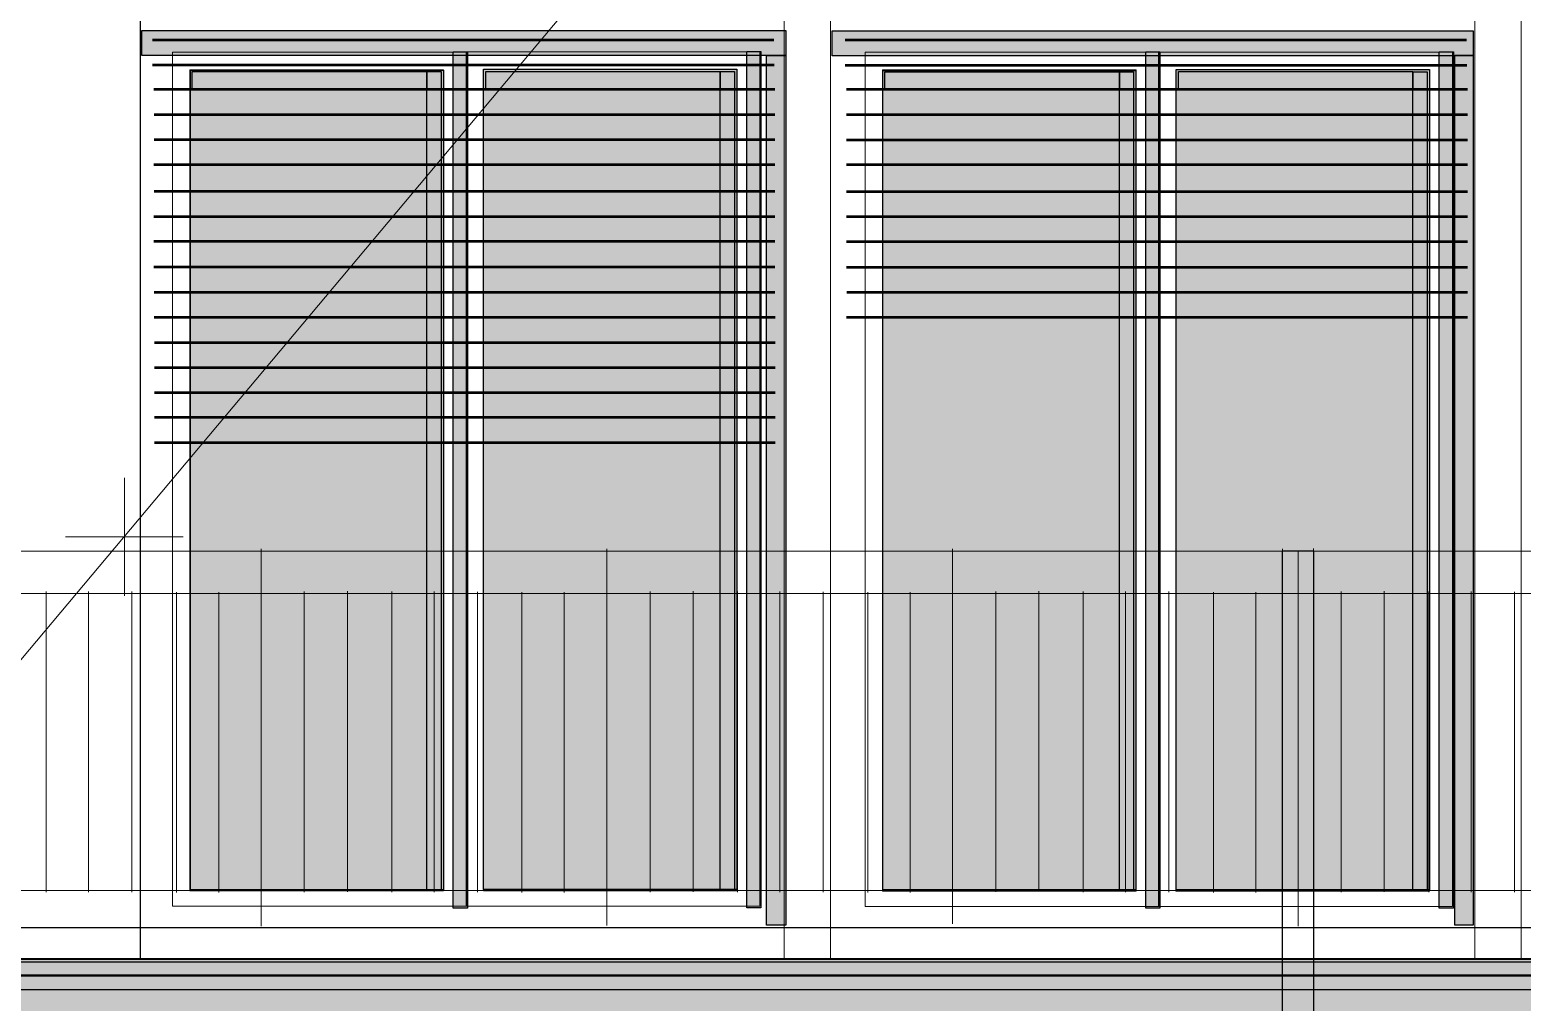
# Model space of a CAD drawing. Header units: millimetres. Extents: x 2976 to 41668, y 1850 to 28527.
# Drawn here: x 11461 to 15835, y 17827 to 20679 of the extents above; entities that cross this region are included whole.
import ezdxf

# ---------------------------------------------------------------- set-up
doc = ezdxf.new("R2010")
doc.units = ezdxf.units.MM
doc.header["$LTSCALE"] = 50
for name, color, linetype in [('01_Daemmung_neu', 9, 'Continuous'), ('02_Grundstuecksgrenze', 8, 'Continuous'), ('05_Linien_stark', 7, 'Continuous'), ('06_Linien_fein', 3, 'Continuous'), ('07_Bemassung', 6, 'Continuous')]:
    doc.layers.add(name, color=color, linetype=linetype)

msp = doc.modelspace()

# ---------------------------------------------------------------- hatches: boundary and pattern name
at = {"layer": '01_Daemmung_neu'}
msp.add_hatch(color=7, dxfattribs=at).paths.add_polyline_path([(11052, 17953.8), (24528.5, 17953.8), (24528.5, 8596.3), (11052, 8596.3)])
at = {"layer": '02_Grundstuecksgrenze', "transparency": 33554572}
for points in [[(11789.1, 20676.6), (13676.7, 20676.6), (13676.7, 20603.5), (11789.1, 20603.5)], [(13812.8, 20676.1), (15691.3, 20676.1), (15691.3, 20603), (13812.8, 20603)], [(12702.2, 20614.7), (12743.7, 20614.7), (12743.7, 18103.4), (12702.2, 18103.4)], [(13562.3, 20615.1), (13603.9, 20615.1), (13603.9, 18103.9), (13562.3, 18103.9)], [(13620.8, 20603.5), (13677, 20603.5), (13677, 18053.3), (13620.8, 18053.3)], [(14732.1, 20614.2), (14773.7, 20614.2), (14773.7, 18102.9), (14732.1, 18102.9)], [(15592.4, 20614.6), (15633.9, 20614.6), (15633.9, 18103.4), (15592.4, 18103.4)], [(15638.1, 20604.3), (15692, 20604.3), (15692, 18053.3), (15638.1, 18053.3)], [(11937.4, 20556.3), (12624.8, 20556.3), (12624.8, 20502.7), (11937.4, 20502.7)], [(12624.8, 20556.2), (12666.4, 20556.2), (12666.4, 18154.9), (12624.8, 18154.9)], [(12797.6, 20556.7), (13485, 20556.7), (13485, 20503.1), (12797.6, 20503.1)], [(13485, 20556.6), (13526.6, 20556.6), (13526.6, 18155.3), (13485, 18155.3)], [(13967.5, 20555.8), (14654.8, 20555.8), (14654.8, 20502.2), (13967.5, 20502.2)], [(14654.8, 20555.7), (14696.4, 20555.7), (14696.4, 18154.4), (14654.8, 18154.4)], [(14827.6, 20556.2), (15515, 20556.2), (15515, 20502.6), (14827.6, 20502.6)], [(15515, 20556.1), (15556.6, 20556.1), (15556.6, 18154.8), (15515, 18154.8)], [(11054.7, 17945.9), (24525.4, 17945.9), (24525.4, 17903.7), (11054.7, 17903.7)]]:
    msp.add_hatch(color=7, dxfattribs=at).paths.add_polyline_path(points)
at = {"layer": '02_Grundstuecksgrenze', "transparency": 33554590}
for points in [[(11931.7, 20560.2), (12673.3, 20560.2), (12673.3, 18156.8), (11931.7, 18156.8)], [(12791.3, 20563.4), (13533.8, 20563.4), (13533.8, 18157.4), (12791.3, 18157.4)], [(13961.7, 20559.7), (14703.3, 20559.7), (14703.3, 18156.3), (13961.7, 18156.3)], [(14821.3, 20562.9), (15563.7, 20562.9), (15563.7, 18156.9), (14821.3, 18156.9)]]:
    msp.add_hatch(color=7, dxfattribs=at).paths.add_polyline_path(points)

# ---------------------------------------------------------------- linework, layer by layer
at = {"layer": '01_Daemmung_neu'}
msp.add_lwpolyline([(11052, 17953.8), (24528.5, 17953.8), (24528.5, 8596.3), (11052, 8596.3)], close=True, dxfattribs=at)
at = {"layer": '02_Grundstuecksgrenze'}
for points in [[(11789.1, 20676.6), (13676.7, 20676.6), (13676.7, 20603.5), (11789.1, 20603.5)], [(13812.8, 20676.1), (15691.3, 20676.1), (15691.3, 20603), (13812.8, 20603)], [(12702.2, 20614.7), (12743.7, 20614.7), (12743.7, 18103.4), (12702.2, 18103.4)], [(13562.3, 20615.1), (13603.9, 20615.1), (13603.9, 18103.9), (13562.3, 18103.9)], [(13620.8, 20603.5), (13677, 20603.5), (13677, 18053.3), (13620.8, 18053.3)], [(14732.1, 20614.2), (14773.7, 20614.2), (14773.7, 18102.9), (14732.1, 18102.9)], [(15592.4, 20614.6), (15633.9, 20614.6), (15633.9, 18103.4), (15592.4, 18103.4)], [(15638.1, 20604.3), (15692, 20604.3), (15692, 18053.3), (15638.1, 18053.3)], [(11931.7, 20560.2), (12673.3, 20560.2), (12673.3, 18156.8), (11931.7, 18156.8)], [(12791.3, 20563.4), (13533.8, 20563.4), (13533.8, 18157.4), (12791.3, 18157.4)], [(13961.7, 20559.7), (14703.3, 20559.7), (14703.3, 18156.3), (13961.7, 18156.3)], [(14821.3, 20562.9), (15563.7, 20562.9), (15563.7, 18156.9), (14821.3, 18156.9)], [(11937.4, 20556.3), (12624.8, 20556.3), (12624.8, 20502.7), (11937.4, 20502.7)], [(12624.8, 20556.2), (12666.4, 20556.2), (12666.4, 18154.9), (12624.8, 18154.9)], [(12797.6, 20556.7), (13485, 20556.7), (13485, 20503.1), (12797.6, 20503.1)], [(13485, 20556.6), (13526.6, 20556.6), (13526.6, 18155.3), (13485, 18155.3)], [(13967.5, 20555.8), (14654.8, 20555.8), (14654.8, 20502.2), (13967.5, 20502.2)], [(14654.8, 20555.7), (14696.4, 20555.7), (14696.4, 18154.4), (14654.8, 18154.4)], [(14827.6, 20556.2), (15515, 20556.2), (15515, 20502.6), (14827.6, 20502.6)], [(15515, 20556.1), (15556.6, 20556.1), (15556.6, 18154.8), (15515, 18154.8)], [(11054.7, 17945.9), (24525.4, 17945.9), (24525.4, 17903.7), (11054.7, 17903.7)]]:
    msp.add_lwpolyline(points, close=True, dxfattribs=at)
at = {"layer": '05_Linien_stark', "lineweight": 53}
for p, q in [((13642.1, 20649), (11821.2, 20649)), ((15672, 20648.5), (13851.2, 20648.5)), ((13642.9, 20575.2), (11821.2, 20575.2)), ((15672.9, 20574.7), (13851.2, 20574.7)), ((13645.2, 20504.2), (11825.1, 20504.2)), ((15675.2, 20503.7), (13855.1, 20503.7)), ((13645.3, 20429.7), (11825.3, 20429.7)), ((15675.3, 20429.2), (13855.2, 20429.2)), ((13645.2, 20355.9), (11825.2, 20355.9)), ((15675.2, 20355.4), (13855.2, 20355.4)), ((13645.1, 20283), (11825.1, 20283)), ((15675.1, 20282.5), (13855.1, 20282.5)), ((13645.2, 20204.4), (11825.2, 20204.4)), ((15675.2, 20203.9), (13855.2, 20203.9)), ((13645.2, 20130.6), (11825.1, 20130.6)), ((15675.2, 20130.1), (13855.1, 20130.1)), ((13644.6, 20057.7), (11824.8, 20057.7)), ((15674.6, 20057.1), (13854.8, 20057.1)), ((13644.6, 19982.4), (11824.9, 19982.4)), ((15674.6, 19981.9), (13854.9, 19981.9)), ((13644.9, 19908.6), (11825.4, 19908.6)), ((15674.9, 19908.1), (13855.4, 19908.1)), ((13645.4, 19835.6), (11825.2, 19835.6)), ((15675.4, 19835.1), (13855.2, 19835.1)), ((13646, 19761.3), (11826.2, 19761.3)), ((13646, 19687.5), (11826.2, 19687.5)), ((13645.8, 19614.5), (11826.1, 19614.5)), ((13645.9, 19541.6), (11826.2, 19541.6)), ((13645.9, 19467.8), (11826.1, 19467.8))]:
    msp.add_line(p, q, dxfattribs=at)
at = {"layer": '05_Linien_stark', "lineweight": 15}
for p, q in [((11243.8, 19150.2), (18940.3, 19150.2)), ((12138.9, 19157), (12138.9, 18050.3)), ((13152.5, 19156.6), (13152.5, 18051.8)), ((14165.9, 19156.8), (14165.9, 18056.8)), ((15178.3, 19150.3), (15178.3, 18050.3)), ((11509.4, 19031.7), (11509.4, 18150.4)), ((11633.6, 19031.6), (11633.6, 18150.3)), ((11760.4, 19031.3), (11760.4, 18150)), ((11890.8, 19030.2), (11890.8, 18148.9)), ((12014.9, 19030.2), (12014.9, 18148.8)), ((12265.5, 19031.7), (12265.5, 18150.4)), ((12391.8, 19032.6), (12391.8, 18151.3)), ((12522.1, 19031.5), (12522.1, 18150.2)), ((12646.3, 19031.4), (12646.3, 18150.1)), ((12773.1, 19031.1), (12773.1, 18149.8)), ((12903.4, 19030), (12903.4, 18148.7)), ((13027.6, 19029.9), (13027.6, 18148.6)), ((13279.2, 19031.7), (13279.2, 18150.4)), ((13405.5, 19032.6), (13405.5, 18151.3)), ((13535.8, 19031.5), (13535.8, 18150.2)), ((13659.9, 19031.4), (13659.9, 18150.1)), ((13786.8, 19031.1), (13786.8, 18149.8)), ((13917.1, 19030), (13917.1, 18148.7)), ((14041.3, 19029.9), (14041.3, 18148.6)), ((14292.3, 19031.9), (14292.3, 18150.6)), ((14418.6, 19032.8), (14418.6, 18151.5)), ((14548.9, 19031.7), (14548.9, 18150.4)), ((14673.1, 19031.6), (14673.1, 18150.3)), ((14799.9, 19031.3), (14799.9, 18150)), ((14930.2, 19030.2), (14930.2, 18148.9)), ((15054.4, 19030.2), (15054.4, 18148.8)), ((15304.9, 19031.7), (15304.9, 18150.4)), ((15431.2, 19032.6), (15431.2, 18151.3)), ((15561.6, 19031.5), (15561.6, 18150.2)), ((15685.7, 19031.4), (15685.7, 18150.1)), ((15812.6, 19031.1), (15812.6, 18149.8)), ((11243.5, 19026.2), (18933.9, 19026.2)), ((11243.7, 18155), (18937.5, 18155))]:
    msp.add_line(p, q, dxfattribs=at)
at = {"layer": '05_Linien_stark', "lineweight": 25}
for points in [[(11046.8, 24232.4), (11784.5, 24232.4), (11784.5, 17954.9), (11046.8, 17954.9)], [(11047, 22316.1), (11784.6, 22316.1), (11784.6, 17954.5), (11047, 17954.5)], [(11251.7, 18046.1), (18940, 18046.1), (18940, 17954.6), (11251.7, 17954.6)], [(11047.1, 17953.6), (24530.6, 17953.6), (24530.6, 17905.6), (11047.1, 17905.6)], [(11048.3, 17954.2), (24531.3, 17954.2), (24531.3, 17906.1), (11048.3, 17906.1)], [(11251.3, 17955.3), (18940.3, 17955.3), (18940.3, 17863.9), (11251.3, 17863.9)]]:
    msp.add_lwpolyline(points, close=True, dxfattribs=at)
at = {"layer": '05_Linien_stark', "lineweight": 20}
for points in [[(13671.8, 23461.7), (13807.6, 23461.7), (13807.6, 17952.1), (13671.8, 17952.1)], [(15697, 23461.4), (15832.7, 23461.4), (15832.7, 17953.2), (15697, 17953.2)], [(11879.5, 20613.8), (12741, 20613.8), (12741, 18108.4), (11879.5, 18108.4)], [(12739.8, 20614.3), (13601.2, 20614.3), (13601.2, 18108.8), (12739.8, 18108.8)], [(13909.5, 20613.3), (14771, 20613.3), (14771, 18107.9), (13909.5, 18107.9)], [(14769.7, 20613.8), (15631.2, 20613.8), (15631.2, 18108.3), (14769.7, 18108.3)], [(11930.3, 20561.9), (12673.8, 20561.9), (12673.8, 18153.4), (11930.3, 18153.4)], [(12790.5, 20562.3), (13533.9, 20562.3), (13533.9, 18153.8), (12790.5, 18153.8)], [(13960.3, 20561.4), (14703.7, 20561.4), (14703.7, 18152.9), (13960.3, 18152.9)], [(14820.4, 20561.9), (15563.9, 20561.9), (15563.9, 18153.3), (14820.4, 18153.3)]]:
    msp.add_lwpolyline(points, close=True, dxfattribs=at)
at = {"layer": '06_Linien_fein', "lineweight": 9}
for p, q in [((10997.5, 18310.9), (15803.6, 24038.6)), ((15132.2, 12332.1), (15132.7, 19157.2)), ((15223.5, 12332.2), (15223.9, 19157.3))]:
    msp.add_line(p, q, dxfattribs=at)
at = {"layer": '06_Linien_fein', "lineweight": 5}
for p, q in [((11738.3, 19019.4), (11738.3, 19364.9)), ((11911, 19192.1), (11565.6, 19192.1))]:
    msp.add_line(p, q, dxfattribs=at)
at = {"layer": '07_Bemassung', "lineweight": 25}
msp.add_lwpolyline([(15132.7, 19151.1), (15224.1, 19151.1), (15224.1, 12055.5), (15132.7, 12055.5)], close=True, dxfattribs=at)

doc.saveas('drawing.dxf')
